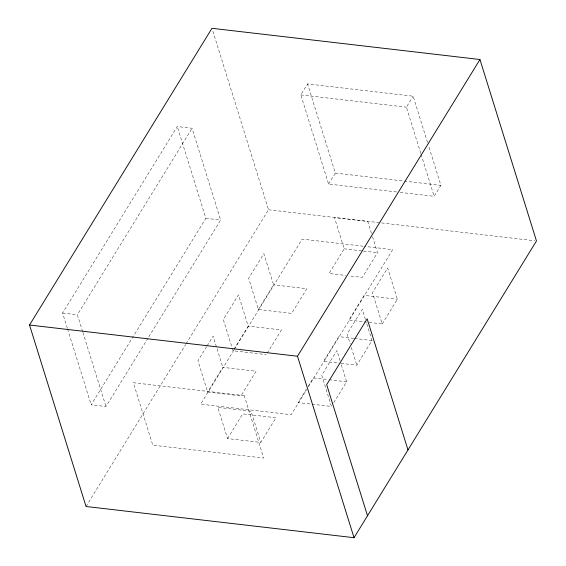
<?xml version="1.0" encoding="UTF-8"?>
<svg xmlns="http://www.w3.org/2000/svg" width="566" height="566" viewBox="0 0 566 566"><rect width="100%" height="100%" fill="white"/><g stroke="black" fill="none" stroke-linecap="round" stroke-linejoin="round"><path stroke-width="0.42" stroke-dasharray="2.83 2.12" d="M67.319 328.188L62.593 313.033L177.278 126.529L192.065 128.256L220.648 220.04L148.511 337.35M82.629 331.598L77.379 314.753L192.065 128.256M148.051 338.107L105.969 406.537L91.183 404.817L205.861 218.313L177.278 126.529M396.639 191.966L328.577 184.042L300.808 94.883L307.557 83.909L413.13 96.206L427.542 142.469M86.046 506.492L185.613 344.574M186.072 343.817L268.503 209.767L212.512 29.991M206.661 346.604L197.923 360.818L207.644 392.033L240.911 395.91L256.094 371.225L222.827 367.348L207.644 392.033M207.121 345.854L213.099 336.133L222.827 367.348M328.577 184.042L335.327 173.069L307.557 83.909M233.935 349.279L248.198 326.087L238.477 294.865L223.294 319.557L233.015 350.771L266.289 354.649M258.393 309.51L273.569 284.818L263.848 253.603L248.665 278.288L258.393 309.51L291.66 313.38L306.843 288.695L273.569 284.818M233.878 350.142L200.661 404.166L291.193 414.708L306.418 389.946M234.338 349.392L302.159 239.107L363.966 246.302M420.8 153.443L406.388 107.179L413.13 96.206M267.209 353.149L281.465 329.957L248.198 326.087M227.539 438.572L242.715 413.887L275.989 417.758L260.806 442.449L227.539 438.572L217.811 407.357L251.085 411.227L260.806 442.449M371.438 233.298L367.758 221.483L334.492 217.606L344.213 248.828L329.03 273.512L345.67 275.451M372.492 236.673L377.48 252.705L362.304 277.39L349.165 275.861M306.461 389.111L298.176 402.582L331.45 406.452L321.721 375.237L336.904 350.552L340.06 360.676M308.3 386.118L313.359 377.89L328.245 379.623M308.265 386.946L392.691 249.648L364.837 246.408M400.127 192.376L434.157 196.338L440.907 185.365L428.589 145.83M333.749 402.716L346.625 381.767L341.107 364.051M341.065 363.358L356.821 365.19L372.003 340.506L366.485 322.783M382.192 323.929L397.374 299.237L387.653 268.022L372.47 292.707L382.192 323.929L348.925 320.052L364.108 295.36L397.374 299.237M300.808 94.883L406.388 107.179M335.327 173.069L440.907 185.365M268.503 209.767L534.721 240.769M205.861 218.313L220.648 220.04M344.213 248.828L362.601 250.971M363.471 251.071L377.48 252.705M353.616 338.362L338.73 336.629L323.554 361.313L340.187 363.252M354.493 338.461L372.003 340.506M62.593 313.033L77.379 314.753M329.115 379.729L346.625 381.767M421.062 154.285L434.157 196.338M365.431 319.408L362.275 309.284L347.1 333.975L350.248 344.1M351.302 347.474L356.821 365.19M82.891 332.44L105.969 406.537M67.58 329.03L91.183 404.817M244.243 395.627L133.343 382.715L152.792 445.152L263.692 458.064L244.243 395.627"/><path stroke-width="0.85" d="M29.524 325.025L211.981 28.3L479.954 59.508L536.476 240.975L354.019 537.7L86.046 506.492L29.524 325.025L297.497 356.233L479.954 59.508M407.994 449.92L367.15 318.807L326.674 384.639L367.511 515.753M297.497 356.233L354.019 537.7"/></g></svg>
